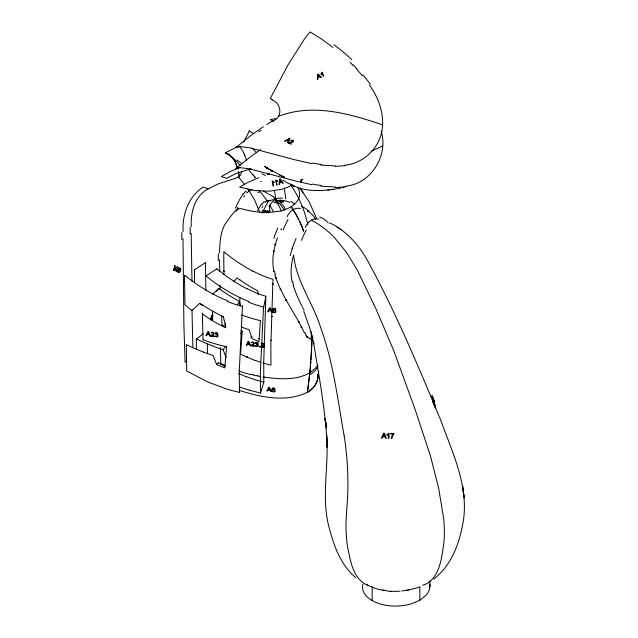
<?xml version="1.0" encoding="UTF-8"?>
<svg xmlns="http://www.w3.org/2000/svg" width="638" height="638" viewBox="0 0 638 638"><rect width="100%" height="100%" fill="white"/><g stroke="black" fill="none" stroke-linecap="round" stroke-linejoin="round"><path stroke-width="0.96" d="M247.416 356.682L247.026 357.583M311.862 340.572L311.83 335.708M311.862 340.939L311.846 342.439M311.822 343.587L311.854 337.295M184.581 282.012L184.996 304.82L191.918 310.754L199.503 303.369L202.82 305.562M194.582 276.238L194.534 282.762M311.83 343.204L310.347 367.233M311.815 343.97L311.36 354.545M183.074 231.698C182.213 214.623 188.21 196.799 203.139 187.094L208.243 188.864L218.635 183.744L236.092 178.122L240.63 175.091L241.914 171.191M191.225 226.61C190.65 212.263 194.478 196.113 208.243 188.864M219.56 252.768C219.863 243.094 220.11 232.918 225.047 224.281C228.587 219.919 235.143 207.438 241.507 208.73C252.6 211.968 264.387 213.339 275.871 211.617C287.626 211.026 305.73 201.066 297.611 187.181M280.082 179.549L279.899 182.021L281.446 181.583L280.624 180.347A6.627 6.077 83.6 0 1 280.082 179.382M248.852 190.228C249.785 190.028 249.586 190.595 248.868 190.355M344.943 165.21C357.487 163.918 369.083 156.613 375.862 146.03C388.438 127.098 381.979 101.952 369.25 84.862M265.839 296.295L263.717 361.945L263.829 382.058L260.599 393.12L260.352 372.297L263.454 308.569L265.839 296.295A79.527 58.273 19.6 0 1 252.632 291.343L247.081 288.735M345.836 186.152C371.531 183.608 388.566 155.146 381.165 130.989M311.456 331.776L311.121 336.96M240.869 330.875A109.561 66.591 2.8 0 0 242.169 331.194L240.741 352.216L240.311 352.032M260.432 320.619L258.988 341.681L252.138 338.65L249.067 329.75L241.603 327.15M311.304 355.398L311.121 358.022M242.488 305.738L239.25 371.659L239.497 392.482M310.985 359.808L311.057 358.915M210.747 319.335L211.234 317.501M310.921 339.647L310.985 338.746M212.709 316.663L212.406 318.721L212.781 314.215M310.865 361.363L310.666 363.74M226.642 346.889L224.736 367.895L216.649 364.545L213.132 355.526L203.362 352.192M310.523 365.351L310.594 364.545M310.371 366.986L310.132 369.474M310.212 368.612L310.283 367.919M310.044 370.311L310.148 369.314M310.076 370.016L309.733 373.286M309.932 371.428L310.004 370.718M309.733 373.278L309.582 374.689M309.478 375.623L309.358 376.643M309.247 377.672L309.534 375.112L314.422 371.491L318.011 366.914M309.127 378.709L309.302 377.154M309.183 378.19L308.872 380.798M309.063 379.227L308.744 381.859M308.617 382.92L308.808 381.325M308.481 383.996L308.68 382.393M308.545 383.462L308.202 386.165M308.409 384.539L307.699 390.025M429.9 586.992L429.27 589.879A36.382 21.006 0 0 1 425.873 595.453L419.82 600.262L411.494 603.755A36.382 21.006 0 0 1 401.844 605.717L396.844 606.076A32.65 18.845 0 0 1 372.185 600.525A32.65 18.853 0 0 1 362.543 586.282L362.902 584.36M307.994 387.808L308.066 387.258M318.498 373.278L318.729 371.499M307.915 388.359L307.388 392.274C286.007 402.785 260.695 397.195 239.083 390.36M307.548 391.15L307.62 390.584M216.091 334.416C216.242 334.846 218.627 335.907 216.824 336.529C213.722 334.862 214.703 337.127 217.239 336.92C219.464 336.051 216.457 334.791 217.797 334.232C218.651 332.374 213.77 332.27 215.477 333.746M256.404 344.105C256.5 344.592 258.9 345.461 257.226 346.195C254.578 344.975 254.45 346.107 257.17 346.673C259.674 346.434 257.186 344.44 258.063 344.002C259.148 342.159 254.084 341.896 255.79 343.435M273.471 309.956L273.734 308.856L275.752 309.103L275.744 308.609L273.239 308.306L272.761 310.403L273.343 310.539A1.148 0.917 20.4 0 1 275.122 310.77A1.148 0.917 20.4 0 1 274.739 312.149A1.148 0.917 20.4 0 1 273.152 311.32M252.106 189.829L251.539 189.789M277.53 237.83C273.686 248.485 271.381 260.2 273.941 271.429M261.907 212.893L262.8 210.532L264.746 210.532L264.539 211.09L262.936 211.09L262.33 212.693L263.773 212.701M266.301 212.382L267.314 210.54L266.421 212.909M268.327 212.39L269.348 210.54L268.454 212.917M211.593 320.244L212.159 318.825M211.848 320.101L212.342 318.545M236.164 211.322L237.791 207.964M211.122 318.099L210.915 319.67M243.612 142.226L249.458 130.766M289.189 139.124L288.36 140.926L287.044 140.272L288.336 139.57A6.627 4.761 -14.7 0 0 289.253 138.996M176.008 270.265L176.295 269.722M240.805 333.642L242.193 331.154M269.348 206.505C271.668 201.433 276.581 196.807 282.586 198.266M287.076 216.753C289.389 211.672 294.309 207.055 300.307 208.506M305.315 227.287C307.636 222.207 312.548 217.59 318.553 219.041M237.4 304.661L239.37 301.327A128.182 96.928 24.8 0 1 221.673 290.457M243.756 196.903L244.514 195.675M261.995 207.438L262.76 206.21M318.019 365.08C305.554 381.707 281.326 379.594 263.023 376.962M212.039 315.842L212.055 318.011M272.354 121.148C282.658 117.695 281.98 104.48 272.657 100.007M174.054 269.954L175.617 268.119L174.7 267.689L174.302 269.061A6.627 3.828 -60 0 1 173.951 270.089M226.171 357.511L223.133 349.752L226.091 346.115M233.596 281.757L236.977 277.881L239.896 279.954M216.194 291.327L217.032 290.362M217.454 289.875L218.73 288.416L221.649 290.489M247.369 356.642L246.954 357.575M179.78 268.718L179.422 269.132A6.516 3.764 -60 0 0 178.409 270.983L178.185 271.605A0.893 0.518 -60 0 0 178.935 272.051L179.358 271.549A7.146 4.123 -60 0 0 180.267 269.898L180.53 269.204A0.925 0.534 -60 0 0 179.772 268.678M313.075 337.231C310.873 340.261 307.213 337.749 305.905 335.245M300.761 180.674L301.742 179.685M300.913 182.029L301.28 181.663L300.753 181.399L302.867 179.27L300.921 179.581M312.181 388.725C316.129 385.105 318.386 379.714 317.979 374.354M212.797 294.309L218.73 288.416M202.382 304.525L201.919 304.98L200.157 303.513M312.237 388.749A33.662 20.432 2.7 0 1 307.46 392.314C313.92 388.622 318.848 381.556 317.947 373.868M216.505 364.585L218.674 362.831M433.657 579.16C452.581 564.662 460.62 540.37 463.81 517.609C467.638 483.532 452.039 451.513 440.77 420.298C418.624 367.073 396.397 313.752 368.86 263.031C360.087 246.268 347.048 231.052 329.686 222.885M212.151 315.244L211.593 317.413L211.991 318.609M203.315 333.706L196.337 339.145L196.384 349.209M186.567 361.044L185.084 362.193L183.888 324.726L182.994 238.771M260.719 149.531L250.423 156.868L235.677 168.751L240.016 167.674L249.57 168.847L295.322 180.953L311.791 184.701M292.603 184.653L287.834 187.221L282.171 189.207L269.084 191.217L254.179 190.451L239.625 187.094L248.054 182.316L258.924 177.667M194.821 269.571L205.683 262.473A194.749 114.665 -61 0 0 205.508 267.378L205.891 290.489M216.792 268.885L205.922 275.975C218.978 286.438 233.372 295.354 248.94 301.567M263.374 126.739L251.372 135.073L235.677 147.689L240.016 146.604L249.57 147.777L295.322 159.891L311.791 163.639M266.74 124.617L271.676 121.563M382.64 145.966L371.077 151.31M253.119 344.735C256.237 343.842 252.536 340.158 251.268 342.71C251.93 342.056 255.862 342.606 252.409 344.512A4.522 3.597 20.4 0 0 251.125 345.509M252.704 344.975L252.417 345.15A2.496 1.986 20.4 0 0 251.978 345.509L254.458 345.82L254.466 346.314L251.133 345.908A1.132 0.901 20.4 0 1 251.197 345.557M262.202 345.7C266.588 342.742 259.57 344.345 261.405 343.332C264.395 342.191 265.225 345.916 262.21 346.338A2.496 1.986 20.4 0 0 261.763 346.697L264.244 347L264.252 347.495L260.918 347.096A1.132 0.901 20.4 0 1 260.99 346.745M237.91 146.485L225.366 152.761A70.818 40.888 0 0 1 232.703 157.73L237.424 162.124L240.071 165.601M239.944 167.419L229.808 171.789L221.386 176.559L226.49 178.329L236.044 173.536L248.772 169.421M269.459 173.807L267.194 174.637M418.863 587.327L406.262 590.684M250.981 168.767L249.33 169.261M278.535 116.244C313.099 103.181 349.209 113.54 382.64 124.896M276.621 118.588L270.289 119.545L273.311 121.555M272.195 181.017L273.112 186.129L273.67 185.969L272.673 182.069A3.932 3.605 83.6 0 0 273.981 182.468M342.526 187.716L344.129 187.325M267.466 200.978L275.345 199.303M340.891 188.05C327.517 190.515 313.418 192.022 300.115 188.314M331.258 189.614L332.948 189.382M290.585 142.226L293.001 141.341L292.491 140.583L290.8 140.647L291.327 140.296L292.587 140.169L293.568 140.823L292.906 142.138L290.091 142.729A2.496 1.794 -14.7 0 0 289.429 142.888L291.343 143.837L290.96 144.228L288.384 142.952M327.741 189.972L329.519 189.813M250.702 190.092A11.97 9.107 -80.3 0 0 247.233 192.676L246.587 192.15M400.178 591.139L396.844 591.33A32.65 18.845 0 0 1 390.304 591.139M335.301 165.928L320.842 165.09M335.301 186.998L320.842 186.16M388.598 433.282L389.005 433.298L389.013 438.298L388.382 438.282L388.375 434.382A3.932 3.78 22 0 1 387.106 435.076M393.168 434.071L390.655 434.007L390.655 433.417L393.973 433.505L393.981 433.976A8.047 7.736 22 0 0 392.314 437.022A6.691 6.436 22 0 0 392.035 438.378L391.381 438.362A7.265 6.986 22 0 1 393.223 434.119M273.311 311.312L272.657 311.28A1.691 1.34 20.4 0 0 275.504 312.317A1.747 1.388 20.4 0 0 273.391 309.837M274.404 389.06L275.018 389.108L274.866 388.67A1.308 0.981 18.9 0 0 274.133 388.064L273.04 387.912A1.499 1.124 18.9 0 0 272.578 388.032L271.82 389.26L272.067 391.046M387.808 591.211L391.413 591.538M311.966 338.722L312.221 338.379L311.83 338.658M238.213 208.195L237.344 207.765M260.049 376.412L257.441 375.87M384.315 590.692L375.854 588.643L367.049 585.014M253.533 374.969L250.941 374.307M249.346 390.257L239.617 386.995M228.244 389.619L207.868 382.002L186.711 370.973L186.336 344.919M223.133 349.752L213.363 346.418M275.257 244.665L275.879 244.697L275.161 244.633M298.313 187.739L292.268 185.387M260.495 362.224L255.056 360.326M246.579 376.763L254.729 379.61A77.493 52.045 9.9 0 0 263.829 382.058M227.838 300.929C212.271 294.716 197.876 285.8 184.821 275.345M280.895 229.138L281.43 229.377L280.999 229.186M281.892 176.064L284.62 177.292L279.412 174.884M292.571 185.514L294.301 186.288L290.601 184.629M278.04 202.182L277.61 201.983A3.932 1.188 9 0 0 277.307 202.246M275.847 201.728L277.251 202.374M281.988 176.144L265.264 166.885L268.255 168.855L265.934 167.323M252.855 271.094L258.366 273.782A80.3 58.84 19.6 0 0 272.976 279.372L270.855 345.006L270.967 365.111A77.493 52.045 9.9 0 1 262.992 363.006M263.446 191.161L273.176 196.512M311.312 220.078L318.298 224.105L325.029 228.962A71.863 41.494 60 0 1 334.639 237.775L346.546 252.417L357.424 270.345L376.213 309.43L393.766 350.709L414.604 407.969L430.586 456.385L438.737 488.612L443.705 518.877A137.824 79.575 60 0 1 443.936 542.539C441.711 556.822 440.419 575.309 426.782 583.658A50.976 29.436 60 0 1 422.755 585.086M288.623 183.624L282.873 180.219M270.026 169.891L272.665 171.399L270.656 170.258L271.995 171.016M271.469 99.201L270.289 98.475L288.256 64.502L304.238 39.365A56.67 32.682 -59.9 0 1 310.156 31.924L321.233 38.862L332.884 47.356M308.704 211.601L312.445 214.711L315.738 219.305M290.976 201.361L294.716 204.463M267.537 168.384L264.658 166.39L268.215 169.11M337.183 227L341.402 229.871M202.908 313.96L202.39 313.601L203.012 339.958M280.17 202.517L283.455 205.731L285.633 209.83M327.637 222.598L328.299 223.085M237.025 159.978L241.714 163.599M272.402 391.453L272.538 391.565A1.547 1.164 18.9 0 0 273 391.82L273.543 391.955A1.563 1.172 18.9 0 0 274.874 391.565A1.986 1.491 18.9 0 0 275.114 390.823L275.002 390.289A1.539 1.156 18.9 0 0 274.779 389.946A1.651 1.236 18.9 0 0 274.452 389.651A1.483 1.116 18.9 0 0 273.925 389.379A1.523 1.14 18.9 0 0 272.944 389.363A1.483 1.116 18.9 0 0 272.402 389.69M230.828 156.071L234.816 160.943L237.807 168.887M252.002 148.072L256.428 152.466M212.199 315.252L212.175 316.296L212.119 315.85M355.749 577.645C340.716 565.101 333.873 545.809 329.08 527.443C320.994 497.122 329.056 465.955 326.68 435.22L327.111 447.238C325.954 411.781 318.928 376.827 313.481 341.856M350.19 62.468L352.958 65.243M249.003 170.258L255.439 177.731L254.881 177.029M211.306 317.501L211.234 318.139M356.666 69.151L362.392 75.739M318.242 74.901L319.542 76.297L318.027 77.078L318.107 75.715A6.627 5.359 -46.6 0 0 318.091 74.71M432.979 398.702L432.325 397.267M259.06 190.411L261.173 192.979A85.811 49.541 60 0 1 266.142 199.55L267.8 201.927M432.229 396.262L432.692 397.291M432.827 398.128L431.926 395.568L432.899 398.112M253.15 174.86L253.693 175.53M303.122 192.229L299.716 187.867L309.207 201.775L316.265 217.885M433.936 400.632L433.09 398.256L434.039 400.6M289.652 183.457L289.979 183.919M290.075 184.047L290.561 184.741M290.537 184.709L291.375 185.921M291.215 206.744L292.021 207.932M291.534 207.222L293.504 210.229A60.068 34.683 60 0 1 294.262 211.449L296.016 214.44A60.698 35.042 60 0 1 297.667 217.486L299.716 221.633A73.147 42.236 60 0 1 303.672 231.259A76.018 43.886 60 0 0 299.812 221.617M291.574 186.216C299.453 197.796 304.812 210.995 307.811 224.648M273.335 196.751L275.257 199.694A60.395 34.867 60 0 1 281.47 211.106M292.1 208.052L296.016 214.44A58.042 33.511 60 0 1 297.667 217.486M269.746 204.942L273.351 211.481M304.374 332.837C295.227 313.21 281.39 295.904 274.914 275.026M303.736 309.494L304.111 310.164M303.002 308.146L303.369 308.824M433.274 402.347L434.398 405.186L433.72 403.471A8.286 0.965 69.8 0 0 433.21 402.227M302.276 306.79L302.635 307.468M301.918 306.104L297.268 296.327L293.161 285.561M298.201 218.515L298.72 219.552M433.138 400.704L433.401 401.286A4.913 0.574 69.8 0 0 432.915 399.699M244.179 153.925L244.761 155.297M235.566 162.427L237.751 168.615M269.156 387.904L269.978 389.77L268.271 389.531L268.789 388.51A6.627 4.968 18.9 0 0 269.092 387.729M303.752 311.336L309.749 328.052L313.968 343.882M269.994 308.481L270.823 310.427L269.108 310.22L269.619 309.127A6.627 5.279 20.4 0 0 269.922 308.29M248.517 341.968L249.362 343.97L247.656 343.762L248.166 342.67A6.627 5.279 20.4 0 0 248.469 341.832M208.203 332.278L209.049 334.28L207.342 334.073L207.852 332.98A6.627 5.279 20.4 0 0 208.155 332.143M433.074 398.686L434.231 401.382L432.803 397.362M432.381 397.147L432.157 396.302M321.105 73.833L321.273 74.319M259.698 212.191L254.69 200.117L249.155 190.802A85.317 49.262 60 0 0 247.863 188.968M383.909 433.872L384.762 436.145L383.023 436.105L383.55 434.749A6.627 6.372 22 0 0 383.861 433.712M277.378 180.897L277.522 181.495M273.83 181.894L273.981 182.492M225.788 327.382L223.459 317.102M326.154 424.948L326.504 428.01L326.05 424.286M274.523 190.794L276.382 202.31M292.18 281.964C290.162 273.072 291.175 263.773 293.632 255.08C296.168 281.486 313.226 303.273 320.866 328.155C333.339 362.591 337.622 399.228 344.034 435.108M238.452 171.566L238.771 173.145M258.358 294.636L257.616 290.792A128.182 96.928 24.8 0 1 239.92 279.93M239.37 301.327L240.119 305.171M269.212 206.05L270.018 211.066M434.606 403.128L434.685 403.559L432.397 398.447M238.644 172.491L239.394 177.069M326.098 424.613L325.89 423.161L326.241 425.825M284.373 187.923L285.712 198.801M326.074 425.418L326.217 426.025M239.059 174.788L239.322 176.503M326.273 426.455L326.217 426.144M325.539 421.646L325.252 419.397M326.193 425.929L326.337 426.607M326.185 425.777L325.587 421.535M325.284 419.668L325.89 424.27L325.141 418.456L325.524 421.965L325.42 421.008M211.138 319.399L211.154 319.821M192.859 347.032L191.982 309.47M223.954 274.531L223.755 256.843A194.749 114.665 -61 0 1 223.93 251.938M219.711 271.126L219.488 259.841M220.828 364.457L220.405 347.614M239.776 297.475L239.984 305.602M212.462 311.854L212.677 319.957M311.799 334.495L311.846 336.409M221.737 316.137L221.952 324.989M207.486 353.133L207.302 344.105M220.062 285.202L220.142 289.628M225.453 323.091L225.477 326.52M191.99 281.222L191.153 233.277M387.114 434.502L387.114 435.092M429.94 581.122L429.94 586.043M419.82 586.497L419.82 600.262M372.153 586.777L372.153 600.541M212.047 318.067A4.522 0.837 -82.6 0 1 212.358 318.434M260.918 346.697A4.522 3.597 20.4 0 1 262.234 345.74M257.258 344.026A1.308 1.037 20.4 0 1 256.5 344.121M255.886 343.443A0.917 0.726 20.4 0 1 257.13 342.877A0.917 0.726 20.4 0 1 257.377 344.153M216.944 334.336A1.308 1.037 20.4 0 1 216.194 334.432M215.58 333.754A0.917 0.726 20.4 0 1 216.816 333.188A0.917 0.726 20.4 0 1 217.064 334.464M210.891 335.867A1.132 0.901 20.4 0 0 210.819 336.218L214.153 336.625L214.145 336.13L211.68 335.827A2.496 1.986 20.4 0 1 212.111 335.468C215.173 335.03 214.017 330.962 211.258 332.494C209.79 333.403 216.402 331.84 212.103 334.822A4.522 3.597 20.4 0 0 210.819 335.819M277.849 202.756A3.182 0.965 9 0 1 278.088 202.19M176.287 269.738A3.932 2.273 -60 0 1 176.59 270.711L178.847 267.322L176.168 271.772A3.182 1.834 -60 0 0 175.968 270.305M273.838 181.838A3.182 2.919 83.6 0 1 272.179 181.04M277.53 181.471A3.932 3.605 83.6 0 1 276.222 181.064L277.211 184.972L276.653 185.132L275.736 180.02A3.182 2.919 83.6 0 0 277.378 180.841M274.388 389.06A1.26 0.941 18.9 0 0 274.157 388.574A0.885 0.662 18.9 0 0 273.032 388.375M272.506 389.69A2.488 1.866 18.9 0 1 272.912 388.287M272.522 391.501A1.563 1.172 18.9 0 1 272.187 391.094M388.622 433.306A3.182 3.062 22 0 1 387.091 434.446M432.397 398.447A3.98 0.463 69.8 0 1 433.114 400.664M288.296 142.824A3.437 2.464 -14.7 0 1 290.545 142.354M321.265 74.311A3.932 3.174 -46.6 0 0 322.158 73.147L323.243 76.361L323.785 76.082L322.046 72.134A3.182 2.576 -46.6 0 1 321.074 73.801M249.251 130.862A71.823 36.51 5.5 0 1 253.533 133.541M257.577 192.102A30.233 16.325 -24.7 0 1 259.14 192.524M243.445 194.151A20.48 13.183 -75.6 0 1 246.101 190.874M235.35 208.267A32.394 8.661 -63.3 0 1 243.166 193.569M246.523 376.835A136.293 91.537 9.9 0 1 238.684 373.477M225.086 366.555A136.293 91.537 9.9 0 1 218.754 362.775M260.639 392.984A95.461 63.768 8.6 0 1 249.41 390.113M247.018 288.823A133.541 97.845 19.6 0 1 216.888 268.813M263.414 307.077A95.229 72.612 16 0 1 248.629 302.205M267.577 201.337A12.082 9.203 -80.3 0 1 270.065 200.284M265.009 202.509A12.01 9.49 84.2 0 1 267.362 200.683M281.35 200.348A38.416 23.67 -31.4 0 1 289.987 202.382M273.766 202.27A30.233 16.325 -24.7 0 1 278.87 203.602M269.97 201.249A19.786 13.39 -53.1 0 1 270.217 201.193M263.622 210.085A40.657 15.623 -67.8 0 1 267.872 202.358M261.692 204.678A20.48 13.183 -75.6 0 1 264.339 201.409M257.624 210.596A32.394 8.661 -63.3 0 1 261.413 204.104M238.341 177.029A85.317 49.262 60 0 1 244.561 184.518M190.18 234.018A207.725 102.766 -68.2 0 1 190.212 227.327M231.538 156.749A61.655 35.592 -60 0 0 225.389 152.713A59.605 34.412 -60 0 1 230.804 156.095M231.602 156.653A43.743 25.257 -60 0 1 235.534 162.467M181.83 239.633A220.238 111.57 -67.4 0 1 181.87 232.527M239.186 146.397A57.34 33.104 -60 0 1 244.139 153.973M244.793 155.265A95.804 55.315 -60 0 1 246.499 160.585M213.523 346.259A162.092 100.142 1.7 0 1 196.528 338.993M225.756 326.361A109.561 66.591 2.8 0 1 222.16 325.021M194.415 276.326A214.607 129.953 -59.4 0 1 194.646 269.651M239.537 392.346A95.461 63.768 8.6 0 1 228.308 389.483M203.522 352.032A162.092 100.142 1.7 0 1 186.519 344.767M226.697 346.793A127.616 78.793 1.5 0 1 203.355 339.879M225.557 327.804A143.383 117.217 21.7 0 1 202.677 314.231M223.595 316.855A141.708 112.671 18.9 0 1 203.051 305.291M184.414 282.1A214.607 129.953 -59.4 0 1 184.645 275.425M242.312 306.447A95.229 72.612 16 0 1 227.527 301.567M250.646 374.658A133.653 75.603 1 0 1 239.051 371.045M225.35 365.606A133.653 75.603 1 0 1 220.565 363.341M257.433 375.878A94.99 53.153 1.3 0 1 253.533 374.977M274.834 198.099A85.317 49.262 60 0 1 284.349 210.038M261.875 173.775A61.655 35.592 -60 0 1 265.376 175.681M273.798 238.317A49.86 20.807 -65.2 0 1 277.809 228.021M283.136 229.855A40.657 10.096 -66.3 0 1 288.049 219.488M301.487 206.513A38.416 26.23 -48.6 0 1 308.983 211.314M218.316 260.695A220.238 111.57 -67.4 0 1 218.356 253.589M254.993 360.422A135.025 90.684 9.9 0 1 240.765 354.13M252.808 271.166A134.642 98.651 19.6 0 1 224.01 251.882M260.408 320.659A109.561 66.591 2.8 0 1 241.595 314.941M306.192 334.902A57.332 37.754 -67 0 1 304.725 332.454M275.313 274.89A53.504 45.888 -33.4 0 1 274.531 271.262M319.726 217.048A38.416 26.23 -48.6 0 1 327.222 221.841M293.56 285.425A53.504 45.888 -33.4 0 1 292.778 281.797M290.234 255.639A56.471 32.147 -61.9 0 1 292.451 248.23M367.807 585.054A52.053 29.922 -61.2 0 1 363.899 583.363C352.104 575.301 350.278 559.351 347.487 546.471A129.347 67.205 -70 0 1 346.027 522.243L346.761 508.988A278.248 218.379 62.6 0 0 344.073 435.108M292.037 248.852A49.86 20.807 -65.2 0 1 296.056 238.548M301.383 240.39A40.657 10.096 -66.3 0 1 306.288 230.023M387.146 590.756A32.65 18.845 0 0 1 382.609 589.863M408.376 589.839A36.382 21.006 0 0 1 401.844 590.971M429.773 584.145A32.65 18.845 0 0 1 429.924 587M321.233 185.506A94.544 50.027 -3.2 0 1 312.293 184.071M346.011 186.575A40.784 21.237 -3.3 0 1 335.253 187.428M363.07 75.109A161.095 142.729 -51.8 0 1 370.207 84.08M353.181 64.901A202.142 159.923 -88.7 0 1 356.905 68.8M334.033 44.788A250.662 195.619 89.3 0 1 351.801 59.645M271.349 99.249A32.53 17.258 3.7 0 1 272.538 100.054M321.217 164.46A94.552 50.043 -3.2 0 1 312.277 163.025M345.062 165.553A41.574 21.54 -3.2 0 1 335.269 166.271M258.908 131.755A44.469 2.767 -33.9 0 1 261.07 130.351M260.543 181.615A47.316 0.415 -19.8 0 1 261.269 181.352M292.706 209.312C293.113 210.388 293.974 209.87 292.746 209.551C292.93 208.602 293.966 209.766 292.706 209.376M275.385 277.905L276.366 277.626L275.385 277.905M251.037 337.024L252.018 336.736L251.037 337M307.564 211.242C308.537 212.574 308.441 209.368 307.564 211.194M177.755 271.955C181.806 274.89 181.71 261.708 177.755 271.9M311.504 338.012C311.185 338.467 312.867 337.606 311.504 338.012M273.431 271.493L274.444 271.333L273.439 271.469M318.011 77.613L317.939 79.112L317.309 79.439L317.644 74.439L318.274 74.112L321.48 77.278L320.81 77.621L319.869 76.648L318.011 77.613M273.311 251.205L274.324 251.388L273.327 251.165M298.321 321.895L299.262 321.584L298.329 321.863M301.032 327.302L301.997 327.031L301.056 327.23M306.95 337.191C307.931 338.347 308.002 335.548 306.974 337.095M223.332 271.254L224.361 271.262L223.34 271.222M279.851 182.612L279.699 184.27L279.013 184.462L279.611 178.951L280.257 178.768L283.28 183.266L282.642 183.441L281.757 182.077L279.851 182.612M272.282 283.95L273.311 283.998L272.29 283.926M271.373 316.368L272.402 316.424L271.373 316.368M270.496 340.341L271.525 340.405L270.496 340.341M285.776 300.426L286.709 300.083L285.776 300.426M258.685 338.555L259.706 338.69L258.709 338.499M280.114 289.437L281.071 289.142L280.138 289.373M174.932 265.456L173.512 270.48L173.895 270.664L177.452 266.66L175.992 267.689L174.86 267.147L174.932 265.456M265.272 210.532L265.025 211.194L265.272 210.532M382.832 436.639L382.274 438.131L381.548 438.115L383.51 433.178L384.243 433.194L386.349 438.234L385.575 438.218L384.977 436.687L382.832 436.639M289.883 138.797L288.224 142.872L287.642 142.577L288.169 141.357L286.542 140.551L285.13 141.333L284.58 141.062L289.333 138.518L289.883 138.797M207.151 334.503L206.608 335.708L205.899 335.628L207.813 331.656L208.53 331.744L210.62 336.194L209.854 336.106L209.264 334.759L207.151 334.503M247.464 344.193L246.922 345.397L246.212 345.317L248.118 341.346L248.836 341.434L250.925 345.884L250.168 345.796L249.57 344.448L247.464 344.193M268.925 310.65L268.375 311.854L267.665 311.775L269.579 307.803L270.297 307.891L272.386 312.341L271.629 312.253L271.03 310.905L268.925 310.65M268.08 389.93L267.529 391.046L266.828 390.95L268.75 387.266L269.467 387.362L271.541 391.604L270.775 391.501L270.185 390.225L268.08 389.93M274.898 244.378L275.536 244.434L274.986 244.346M276.844 200.707L276.342 200.787L277.347 200.938L276.844 200.707M280.297 200.149L277.578 200.587L280.234 200.42L281.454 200.978L279.444 201.305L282.969 201.672L280.816 202.015L281.238 202.206L283.87 201.783L280.297 200.149M260.089 346.41L259.387 346.322L259.387 346.912L260.097 346.992L260.089 346.41M434.925 404.947L432.923 401.446L435.499 408.224L434.406 404.388L435.02 405.473L434.925 404.947M463.132 490.04L462.606 486.164L464.169 497.919L463.132 490.04M272.697 391.126A1.14 0.853 18.9 0 0 274.579 391.054A1.14 0.853 18.9 0 0 273.271 389.762A1.14 0.853 18.9 0 0 272.697 391.126"/></g></svg>
